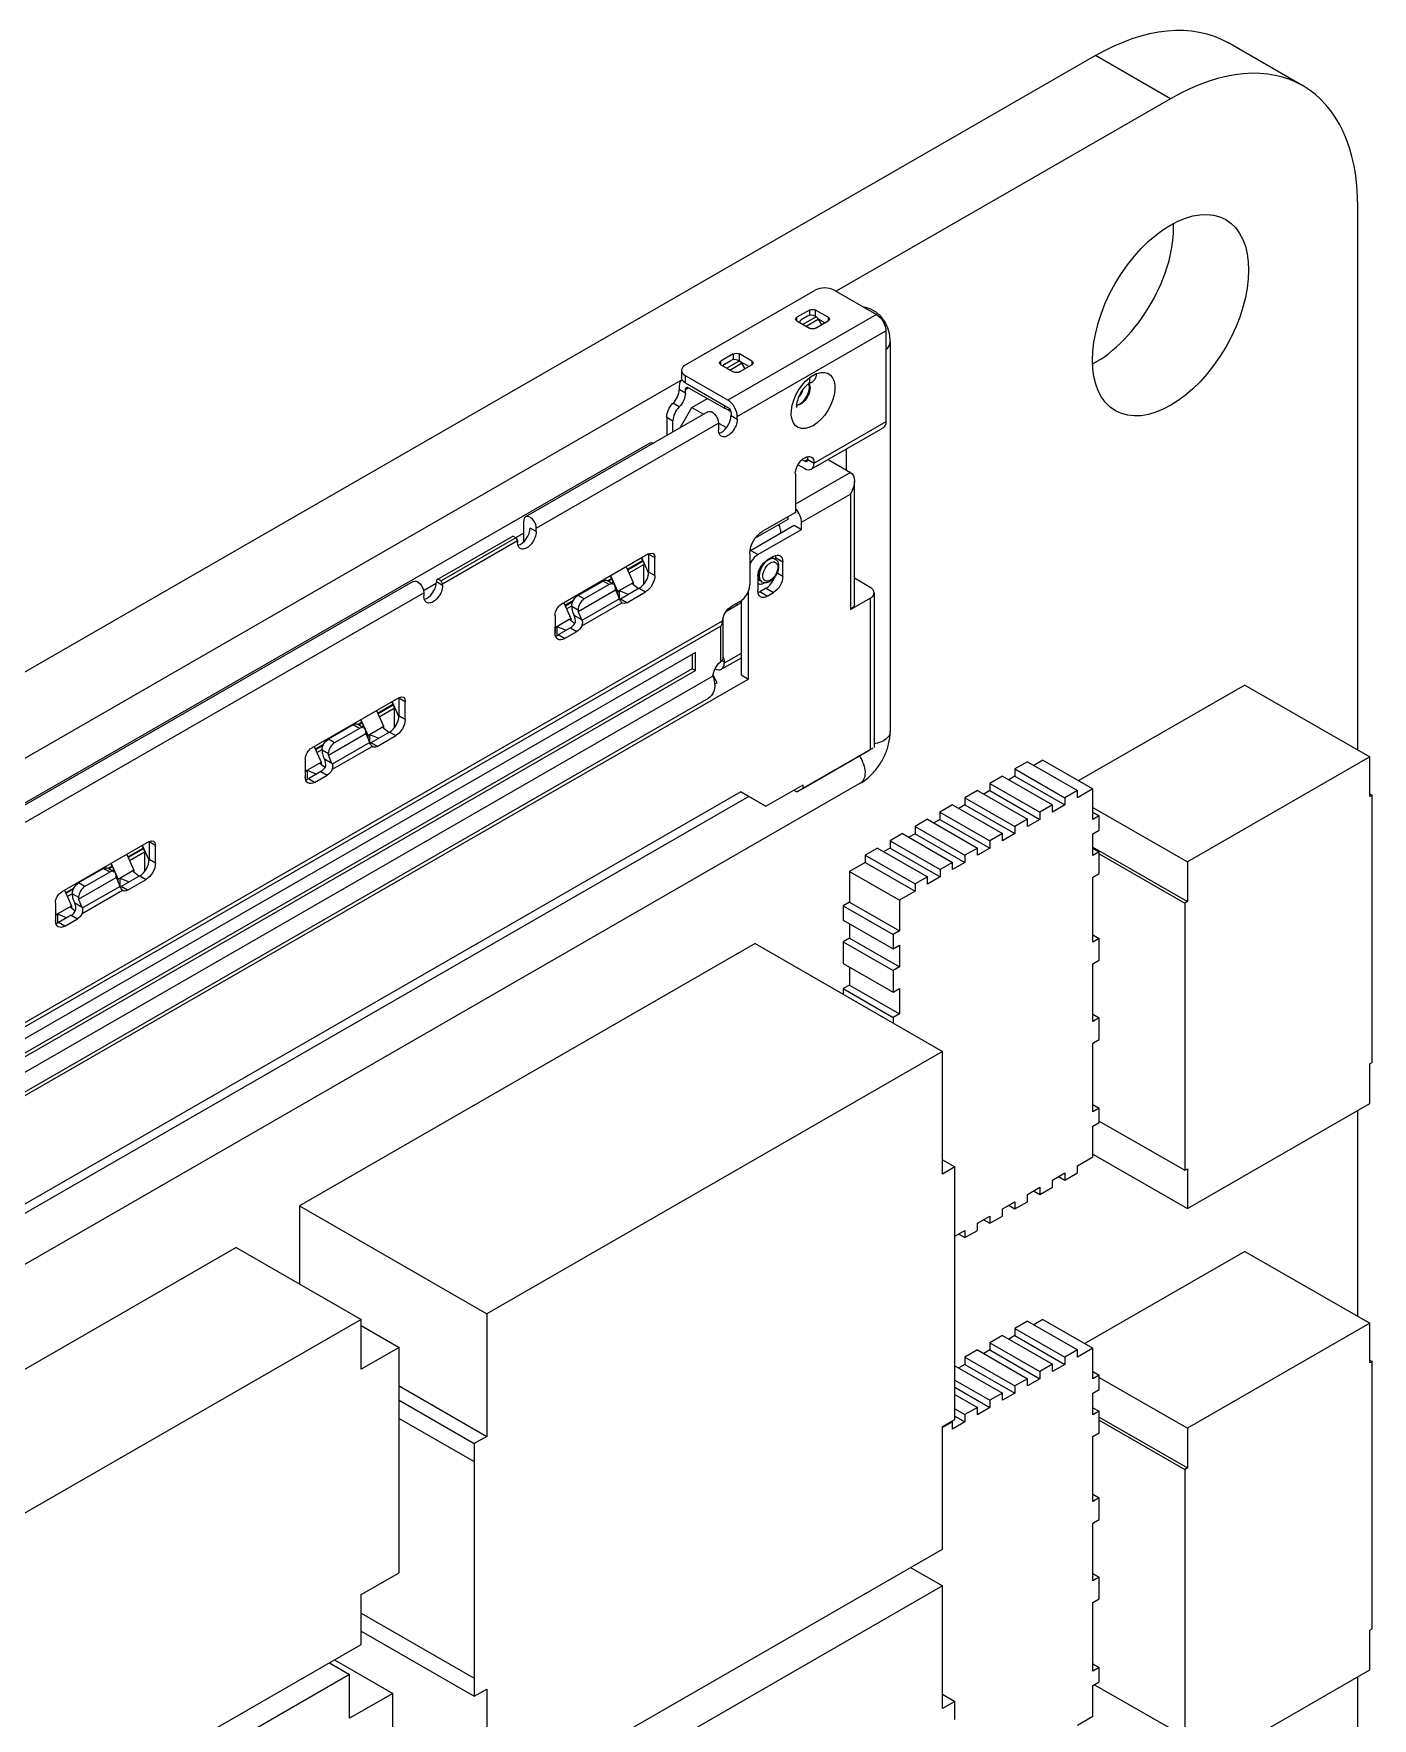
# Model space of a CAD drawing. Header units: millimetres. Extents: x 33 to 453, y 25 to 322.
# Drawn here: x 395.95 to 411.12, y 162.11 to 181.2 of the extents above; entities that cross this region are included whole.
import ezdxf

# ---------------------------------------------------------------- set-up
doc = ezdxf.new("R2010")
doc.units = ezdxf.units.MM
doc.layers.add('可见', color=7, linetype='Continuous')

msp = doc.modelspace()

# ---------------------------------------------------------------- linework, layer by layer
at = {"layer": '可见', "extrusion": (-1e-16, -0.817547, -0.575862)}
for p, q in [((407.982, 180.948), (363.01, 155.051)), ((408.831, 180.46), (407.982, 180.948)), ((410.328, 180.607), (409.479, 181.095)), ((408.831, 180.46), (405.042, 178.278)), ((410.952, 173.08), (410.952, 179.229)), ((403.336, 177.444), (404.807, 178.291)), ((405.019, 178.291), (405.5, 178.014)), ((405.5, 178.014), (403.817, 177.045)), ((404.74, 178.065), (404.599, 177.983)), ((404.599, 177.942), (404.599, 177.983)), ((404.599, 177.942), (404.74, 177.861)), ((404.63, 177.93), (404.63, 177.924)), ((404.719, 177.995), (404.648, 177.954)), ((404.816, 177.988), (404.667, 177.903)), ((404.702, 177.883), (404.84, 177.963)), ((404.74, 178.065), (404.74, 178.003)), ((404.816, 177.988), (404.804, 177.995)), ((404.952, 177.983), (404.811, 178.065)), ((404.811, 177.991), (404.811, 178.065)), ((404.811, 177.861), (404.952, 177.942)), ((404.837, 177.968), (404.916, 177.922)), ((404.84, 177.963), (404.878, 177.899)), ((404.952, 177.983), (404.952, 177.942)), ((403.923, 176.861), (405.606, 177.83)), ((405.606, 177.83), (405.606, 176.8)), ((405.655, 177.704), (405.655, 173.289)), ((403.877, 177.568), (403.736, 177.486)), ((403.877, 177.568), (403.877, 177.503)), ((404.089, 177.486), (403.948, 177.568)), ((403.948, 177.486), (403.948, 177.568)), ((403.292, 177.382), (403.292, 177.301)), ((403.817, 177.045), (403.336, 177.321)), ((403.336, 177.24), (403.336, 177.321)), ((403.736, 177.446), (403.736, 177.486)), ((403.736, 177.446), (403.877, 177.364)), ((403.778, 177.454), (403.849, 177.494)), ((403.946, 177.487), (403.805, 177.406)), ((403.839, 177.386), (403.97, 177.462)), ((403.934, 177.494), (403.946, 177.487)), ((403.948, 177.364), (404.089, 177.446)), ((404.054, 177.425), (403.949, 177.485)), ((403.97, 177.462), (404.008, 177.399)), ((404.089, 177.486), (404.089, 177.446)), ((404.824, 177.347), (404.741, 177.299)), ((403.285, 177.266), (389.047, 169.067)), ((403.266, 177.207), (403.266, 177.166)), ((403.336, 177.125), (403.266, 177.166)), ((403.299, 177.276), (403.297, 177.275)), ((403.336, 177.24), (403.817, 176.963)), ((403.336, 177.166), (403.372, 177.186)), ((403.336, 177.125), (403.336, 177.166)), ((403.372, 177.186), (403.778, 176.952)), ((403.266, 176.969), (403.195, 177.009)), ((403.279, 176.74), (403.407, 176.961)), ((403.407, 176.961), (403.585, 177.064)), ((403.407, 176.961), (403.54, 176.884)), ((403.778, 176.985), (403.778, 176.952)), ((403.815, 176.937), (403.851, 176.915)), ((403.591, 176.913), (401.526, 175.724)), ((401.646, 175.596), (403.711, 176.785)), ((403.124, 176.853), (403.124, 176.644)), ((403.124, 176.853), (403.195, 176.812)), ((403.195, 176.685), (403.195, 176.812)), ((403.711, 176.785), (403.711, 176.703)), ((403.711, 176.785), (403.802, 176.733)), ((403.853, 176.902), (403.853, 176.866)), ((403.923, 176.826), (403.853, 176.866)), ((403.923, 176.826), (403.923, 176.861)), ((405.606, 176.8), (404.793, 176.332)), ((402.933, 176.558), (389.485, 168.814)), ((403.279, 176.733), (403.279, 176.74)), ((403.285, 176.737), (403.279, 176.74)), ((404.762, 176.263), (405.575, 176.731)), ((404.687, 176.352), (404.656, 176.37)), ((404.722, 176.372), (404.687, 176.352)), ((404.722, 176.372), (404.793, 176.332)), ((404.952, 176.372), (405.207, 176.225)), ((405.155, 176.489), (405.155, 176.255)), ((405.207, 176.225), (404.581, 175.865)), ((404.581, 176.209), (404.581, 175.772)), ((404.612, 176.313), (404.687, 176.27)), ((404.652, 175.661), (405.207, 175.981)), ((405.207, 175.981), (405.207, 174.673)), ((405.251, 174.734), (405.251, 176.128)), ((401.505, 175.44), (401.505, 175.678)), ((401.646, 175.555), (401.576, 175.596)), ((401.646, 175.555), (401.646, 175.596)), ((404.072, 175.343), (404.567, 175.628)), ((404.496, 175.693), (404.125, 175.479)), ((404.581, 175.772), (404.206, 175.556)), ((404.496, 175.723), (404.496, 175.693)), ((404.567, 175.628), (404.652, 175.579)), ((404.652, 175.579), (404.652, 175.661)), ((400.533, 175.016), (401.381, 175.505)), ((401.417, 175.484), (400.568, 174.996)), ((400.586, 174.965), (401.434, 175.454)), ((401.417, 175.484), (401.381, 175.505)), ((401.505, 175.539), (401.413, 175.486)), ((401.417, 175.484), (401.434, 175.454)), ((401.434, 175.454), (401.434, 175.433)), ((404.157, 175.294), (404.652, 175.579)), ((404.411, 175.575), (404.411, 175.539)), ((402.919, 175.302), (401.929, 174.731)), ((402.679, 175.129), (402.851, 175.227)), ((402.856, 175.219), (402.683, 175.119)), ((402.919, 175.089), (402.843, 175.258)), ((402.851, 175.227), (402.856, 175.219)), ((402.919, 175.301), (402.919, 175.097)), ((402.919, 175.301), (402.99, 175.26)), ((402.99, 175.056), (402.99, 175.26)), ((404.065, 175.311), (404.065, 174.952)), ((404.157, 175.294), (404.072, 175.343)), ((404.333, 175.273), (404.263, 175.233)), ((404.345, 175.248), (404.352, 175.244)), ((404.356, 175.26), (404.439, 175.212)), ((402.454, 174.999), (402.497, 175.024)), ((402.569, 174.877), (402.49, 175.054)), ((402.497, 175.024), (402.502, 175.015)), ((402.666, 175.156), (402.746, 174.979)), ((402.698, 175.087), (402.866, 175.184)), ((402.866, 174.96), (402.866, 175.184)), ((402.99, 175.056), (402.919, 175.097)), ((404.157, 175.049), (404.157, 174.885)), ((404.439, 175.048), (404.374, 175.086)), ((404.439, 175.048), (404.439, 175.212)), ((405.429, 174.923), (405.251, 175.026)), ((400.253, 174.991), (393.04, 170.837)), ((393.161, 170.71), (400.374, 174.863)), ((400.514, 174.969), (400.371, 174.886)), ((400.374, 174.863), (400.374, 174.822)), ((400.533, 175.016), (400.515, 175.006)), ((400.515, 175.006), (400.515, 174.985)), ((400.586, 174.945), (400.515, 174.985)), ((400.568, 174.996), (400.533, 175.016)), ((400.586, 174.965), (400.568, 174.996)), ((400.586, 174.945), (400.586, 174.965)), ((402.403, 174.995), (402.12, 174.833)), ((402.12, 174.65), (402.544, 174.894)), ((402.191, 174.792), (402.12, 174.833)), ((402.139, 174.844), (402.136, 174.851)), ((402.473, 174.955), (402.191, 174.792)), ((402.313, 174.952), (402.316, 174.945)), ((402.473, 174.955), (402.403, 174.995)), ((402.453, 175), (402.523, 174.96)), ((402.502, 175.015), (402.465, 174.993)), ((402.5, 174.973), (402.513, 174.98)), ((402.513, 174.98), (402.513, 174.966)), ((402.544, 174.894), (402.544, 174.914)), ((402.544, 174.894), (402.586, 174.8)), ((402.569, 174.877), (402.587, 174.887)), ((402.569, 174.838), (402.569, 174.877)), ((402.587, 174.887), (402.728, 174.969)), ((402.587, 174.887), (402.587, 174.797)), ((402.587, 174.887), (402.694, 174.844)), ((402.813, 174.913), (402.601, 174.791)), ((402.672, 174.75), (402.884, 174.872)), ((402.728, 174.969), (402.746, 174.979)), ((402.803, 174.907), (402.728, 174.969)), ((402.746, 174.979), (402.746, 174.954)), ((402.813, 174.913), (402.884, 174.872)), ((404.051, 173.884), (404.051, 174.882)), ((404.249, 174.913), (404.178, 174.873)), ((404.263, 174.824), (404.178, 174.873)), ((404.195, 174.988), (404.202, 174.984)), ((404.249, 174.913), (404.333, 174.865)), ((404.263, 174.824), (404.333, 174.865)), ((405.473, 174.862), (405.473, 173.109)), ((401.959, 174.749), (402.039, 174.572)), ((401.972, 174.721), (402.068, 174.777)), ((402.06, 174.761), (401.976, 174.712)), ((401.99, 174.679), (402.049, 174.713)), ((402.049, 174.71), (402.12, 174.669)), ((402.049, 174.71), (402.049, 174.691)), ((402.12, 174.669), (402.12, 174.65)), ((402.161, 174.556), (402.12, 174.65)), ((402.161, 174.486), (402.617, 174.749)), ((402.589, 174.793), (402.164, 174.548)), ((402.672, 174.75), (402.601, 174.791)), ((403.93, 174.726), (403.795, 174.648)), ((403.959, 174.768), (403.86, 174.711)), ((403.908, 174.739), (403.93, 174.726)), ((403.966, 174.772), (403.966, 173.933)), ((405.207, 174.673), (405.429, 174.801)), ((405.429, 174.801), (405.429, 173.084)), ((389.739, 166.424), (403.742, 174.488)), ((403.754, 174.539), (389.781, 166.493)), ((401.859, 174.609), (401.859, 174.405)), ((401.862, 174.47), (401.859, 174.478)), ((401.862, 174.47), (401.88, 174.48)), ((401.862, 174.375), (401.862, 174.47)), ((401.88, 174.48), (402.021, 174.562)), ((401.88, 174.48), (401.88, 174.377)), ((401.88, 174.48), (401.986, 174.437)), ((402.035, 174.465), (401.894, 174.384)), ((402.021, 174.562), (402.039, 174.572)), ((402.082, 174.512), (402.021, 174.562)), ((402.035, 174.465), (402.106, 174.424)), ((402.039, 174.572), (402.039, 174.547)), ((402.061, 174.638), (402.076, 174.605)), ((402.161, 174.556), (402.076, 174.605)), ((403.732, 174.483), (403.732, 174.078)), ((403.762, 174.117), (403.762, 174.555)), ((401.965, 174.343), (401.894, 174.384)), ((401.965, 174.343), (402.106, 174.424)), ((403.45, 174.184), (389.873, 166.366)), ((403.414, 174.164), (403.414, 174)), ((403.45, 173.98), (403.45, 174.184)), ((403.966, 174.123), (403.744, 173.995)), ((403.75, 174.095), (403.775, 174.08)), ((403.966, 174.174), (403.775, 174.064)), ((403.775, 174.08), (403.775, 174.064)), ((404.051, 173.884), (389.272, 165.374)), ((403.648, 173.918), (389.675, 165.871)), ((403.414, 174), (389.873, 166.202)), ((389.873, 166.161), (403.45, 173.98)), ((403.45, 173.98), (403.414, 174)), ((403.697, 173.843), (403.649, 173.927)), ((403.65, 173.908), (403.662, 173.863)), ((403.966, 173.933), (404.051, 173.884)), ((403.697, 173.843), (403.668, 173.827)), ((409.672, 173.817), (407.792, 172.734)), ((409.672, 173.817), (411.087, 173.002)), ((403.593, 173.663), (389.832, 165.739)), ((400.091, 173.673), (399.101, 173.103)), ((399.838, 173.527), (399.918, 173.35)), ((399.85, 173.5), (400.022, 173.599)), ((400.027, 173.59), (399.855, 173.49)), ((399.869, 173.458), (400.038, 173.555)), ((400.091, 173.46), (400.015, 173.629)), ((400.022, 173.599), (400.027, 173.59)), ((400.038, 173.555), (400.038, 173.331)), ((400.091, 173.672), (400.091, 173.468)), ((400.091, 173.672), (400.161, 173.632)), ((400.161, 173.427), (400.161, 173.632)), ((399.574, 173.367), (399.292, 173.204)), ((399.645, 173.326), (399.362, 173.163)), ((399.484, 173.324), (399.488, 173.317)), ((399.645, 173.326), (399.574, 173.367)), ((399.624, 173.372), (399.695, 173.331)), ((399.626, 173.371), (399.669, 173.395)), ((399.674, 173.386), (399.636, 173.365)), ((399.741, 173.248), (399.661, 173.425)), ((399.669, 173.395), (399.674, 173.386)), ((399.672, 173.344), (399.684, 173.351)), ((399.684, 173.351), (399.684, 173.337)), ((399.758, 173.258), (399.9, 173.34)), ((399.9, 173.34), (399.918, 173.35)), ((399.975, 173.278), (399.9, 173.34)), ((399.918, 173.35), (399.918, 173.325)), ((400.161, 173.427), (400.091, 173.468)), ((399.131, 173.12), (399.21, 172.943)), ((399.143, 173.093), (399.24, 173.148)), ((399.232, 173.132), (399.147, 173.083)), ((399.292, 173.021), (399.716, 173.266)), ((399.362, 173.163), (399.292, 173.204)), ((399.311, 173.215), (399.308, 173.222)), ((399.333, 172.858), (399.788, 173.12)), ((399.761, 173.164), (399.336, 172.92)), ((399.716, 173.266), (399.716, 173.285)), ((399.716, 173.266), (399.757, 173.171)), ((399.741, 173.248), (399.758, 173.258)), ((399.741, 173.209), (399.741, 173.248)), ((399.758, 173.258), (399.758, 173.169)), ((399.758, 173.258), (399.865, 173.215)), ((399.985, 173.284), (399.773, 173.162)), ((399.843, 173.121), (399.773, 173.162)), ((399.843, 173.121), (400.055, 173.244)), ((399.985, 173.284), (400.055, 173.244)), ((399.03, 172.98), (399.03, 172.776)), ((399.051, 172.851), (399.193, 172.933)), ((399.162, 173.051), (399.221, 173.085)), ((399.193, 172.933), (399.21, 172.943)), ((399.253, 172.883), (399.193, 172.933)), ((399.21, 172.943), (399.21, 172.918)), ((399.221, 173.081), (399.292, 173.041)), ((399.221, 173.081), (399.221, 173.062)), ((399.233, 173.009), (399.247, 172.976)), ((399.333, 172.927), (399.247, 172.976)), ((399.292, 173.021), (399.292, 173.041)), ((399.333, 172.927), (399.292, 173.021)), ((405.459, 173.101), (404.599, 172.605)), ((404.669, 172.646), (405.429, 173.084)), ((407.209, 172.947), (407.068, 172.866)), ((407.209, 172.947), (407.775, 172.622)), ((407.386, 172.967), (407.281, 172.906)), ((407.386, 172.967), (407.952, 172.641)), ((411.087, 173.002), (409.021, 171.813)), ((411.087, 172.553), (411.087, 173.002)), ((399.034, 172.841), (399.03, 172.849)), ((399.034, 172.841), (399.051, 172.851)), ((399.034, 172.746), (399.034, 172.841)), ((399.051, 172.851), (399.051, 172.748)), ((399.051, 172.851), (399.158, 172.808)), ((399.207, 172.836), (399.065, 172.755)), ((399.136, 172.714), (399.065, 172.755)), ((399.136, 172.714), (399.278, 172.796)), ((399.207, 172.836), (399.278, 172.796)), ((406.927, 172.784), (406.785, 172.703)), ((406.927, 172.784), (407.492, 172.459)), ((407.068, 172.784), (406.998, 172.743)), ((407.068, 172.866), (407.068, 172.784)), ((407.068, 172.866), (407.634, 172.54)), ((407.068, 172.784), (407.634, 172.458)), ((405.317, 172.705), (387.569, 162.484)), ((404.053, 172.554), (389.269, 164.04)), ((403.962, 172.607), (389.36, 164.198)), ((403.962, 172.607), (404.245, 172.443)), ((404.16, 172.492), (403.962, 172.607)), ((404.245, 172.443), (404.669, 172.687)), ((404.563, 172.626), (404.599, 172.605)), ((404.599, 172.605), (404.669, 172.646)), ((404.669, 172.646), (404.669, 172.687)), ((406.644, 172.622), (406.502, 172.54)), ((406.644, 172.622), (407.21, 172.296)), ((406.785, 172.621), (406.715, 172.581)), ((406.785, 172.703), (406.785, 172.621)), ((406.785, 172.703), (407.351, 172.377)), ((406.785, 172.621), (407.351, 172.295)), ((407.775, 172.622), (407.634, 172.54)), ((407.952, 172.641), (407.775, 172.54)), ((407.775, 172.54), (407.775, 172.622)), ((407.952, 172.294), (407.952, 172.641)), ((411.087, 172.586), (411.116, 172.569)), ((411.116, 172.569), (411.087, 172.553)), ((411.116, 169.542), (411.116, 172.569)), ((404.16, 172.492), (404.245, 172.443)), ((406.361, 172.459), (406.219, 172.377)), ((406.219, 172.377), (406.219, 172.295)), ((406.219, 172.377), (406.785, 172.051)), ((406.361, 172.459), (406.927, 172.133)), ((406.502, 172.458), (406.432, 172.418)), ((406.502, 172.54), (406.502, 172.458)), ((406.502, 172.54), (407.068, 172.214)), ((406.502, 172.458), (407.068, 172.133)), ((407.492, 172.459), (407.351, 172.377)), ((407.351, 172.377), (407.351, 172.295)), ((407.492, 172.377), (407.492, 172.459)), ((407.634, 172.458), (407.492, 172.377)), ((407.634, 172.54), (407.634, 172.458)), ((407.952, 172.429), (409.021, 171.813)), ((407.952, 172.376), (408.023, 172.335)), ((406.078, 172.296), (405.937, 172.214)), ((405.937, 172.214), (405.937, 172.132)), ((405.937, 172.214), (406.502, 171.889)), ((406.078, 172.296), (406.644, 171.97)), ((406.219, 172.295), (406.149, 172.255)), ((406.219, 172.295), (406.785, 171.97)), ((407.21, 172.296), (407.068, 172.214)), ((407.068, 172.214), (407.068, 172.133)), ((407.21, 172.214), (407.21, 172.296)), ((407.351, 172.295), (407.21, 172.214)), ((408.023, 172.335), (407.952, 172.294)), ((407.952, 172.131), (408.023, 172.171)), ((408.023, 172.171), (408.023, 172.335)), ((397.262, 172.044), (396.272, 171.474)), ((397.022, 171.871), (397.194, 171.97)), ((397.262, 171.831), (397.186, 172)), ((397.194, 171.97), (397.199, 171.961)), ((397.262, 172.044), (397.262, 171.839)), ((397.262, 172.044), (397.333, 172.003)), ((397.333, 171.799), (397.333, 172.003)), ((405.512, 171.97), (405.371, 171.889)), ((405.512, 171.97), (406.078, 171.644)), ((405.654, 171.97), (405.583, 171.929)), ((405.795, 172.133), (405.654, 172.051)), ((405.654, 172.051), (405.654, 171.97)), ((405.654, 172.051), (406.22, 171.726)), ((405.654, 171.97), (406.22, 171.644)), ((405.795, 172.133), (406.361, 171.807)), ((405.937, 172.132), (405.866, 172.092)), ((405.937, 172.132), (406.502, 171.807)), ((406.644, 171.97), (406.502, 171.889)), ((406.644, 171.888), (406.644, 171.97)), ((406.785, 171.97), (406.644, 171.888)), ((406.927, 172.133), (406.785, 172.051)), ((406.785, 172.051), (406.785, 171.97)), ((406.927, 172.051), (406.927, 172.133)), ((407.068, 172.133), (406.927, 172.051)), ((407.952, 171.885), (407.952, 172.131)), ((407.952, 171.979), (409.021, 171.363)), ((396.912, 171.62), (396.833, 171.797)), ((397.01, 171.898), (397.089, 171.721)), ((397.199, 171.961), (397.026, 171.862)), ((397.041, 171.829), (397.209, 171.926)), ((397.209, 171.926), (397.209, 171.703)), ((397.333, 171.799), (397.262, 171.839)), ((405.371, 171.807), (405.194, 171.705)), ((405.371, 171.889), (405.371, 171.807)), ((405.371, 171.889), (405.937, 171.563)), ((405.371, 171.807), (405.937, 171.481)), ((406.361, 171.807), (406.22, 171.726)), ((406.361, 171.725), (406.361, 171.807)), ((406.502, 171.807), (406.361, 171.725)), ((406.502, 171.889), (406.502, 171.807)), ((407.952, 171.967), (408.023, 171.926)), ((408.023, 171.926), (407.952, 171.885)), ((408.023, 171.681), (408.023, 171.926)), ((408.023, 171.905), (408.992, 171.346)), ((409.021, 171.813), (409.021, 171.363)), ((396.746, 171.738), (396.463, 171.575)), ((396.463, 171.392), (396.887, 171.637)), ((396.482, 171.586), (396.479, 171.593)), ((396.817, 171.697), (396.534, 171.534)), ((396.656, 171.695), (396.659, 171.688)), ((396.817, 171.697), (396.746, 171.738)), ((396.796, 171.743), (396.867, 171.702)), ((396.798, 171.742), (396.84, 171.766)), ((396.845, 171.757), (396.808, 171.736)), ((396.84, 171.766), (396.845, 171.757)), ((396.843, 171.715), (396.856, 171.723)), ((396.856, 171.708), (396.856, 171.723)), ((396.887, 171.637), (396.887, 171.656)), ((396.887, 171.637), (396.929, 171.543)), ((396.912, 171.62), (396.93, 171.63)), ((396.912, 171.58), (396.912, 171.62)), ((396.93, 171.63), (397.071, 171.711)), ((396.93, 171.63), (396.93, 171.54)), ((396.93, 171.63), (397.037, 171.587)), ((397.156, 171.656), (396.944, 171.533)), ((397.015, 171.493), (397.227, 171.615)), ((397.071, 171.711), (397.089, 171.721)), ((397.146, 171.65), (397.071, 171.711)), ((397.089, 171.721), (397.089, 171.697)), ((397.156, 171.656), (397.227, 171.615)), ((405.194, 171.705), (405.194, 171.358)), ((405.194, 171.705), (405.76, 171.379)), ((406.078, 171.644), (405.937, 171.563)), ((406.078, 171.562), (406.078, 171.644)), ((406.22, 171.644), (406.078, 171.562)), ((406.22, 171.726), (406.22, 171.644)), ((407.952, 171.64), (408.023, 171.681)), ((407.952, 170.904), (407.952, 171.64)), ((396.302, 171.491), (396.382, 171.314)), ((396.315, 171.464), (396.411, 171.519)), ((396.403, 171.503), (396.319, 171.454)), ((396.334, 171.422), (396.392, 171.456)), ((396.392, 171.453), (396.463, 171.412)), ((396.392, 171.433), (396.392, 171.453)), ((396.534, 171.534), (396.463, 171.575)), ((396.463, 171.412), (396.463, 171.392)), ((396.504, 171.229), (396.96, 171.491)), ((396.932, 171.535), (396.507, 171.291)), ((397.015, 171.493), (396.944, 171.533)), ((405.937, 171.481), (405.76, 171.379)), ((405.937, 171.563), (405.937, 171.481)), ((396.202, 171.351), (396.202, 171.147)), ((396.205, 171.212), (396.202, 171.22)), ((396.205, 171.212), (396.223, 171.223)), ((396.205, 171.118), (396.205, 171.212)), ((396.223, 171.223), (396.364, 171.304)), ((396.223, 171.223), (396.223, 171.119)), ((396.223, 171.223), (396.33, 171.179)), ((396.378, 171.208), (396.237, 171.126)), ((396.364, 171.304), (396.382, 171.314)), ((396.425, 171.254), (396.364, 171.304)), ((396.378, 171.208), (396.449, 171.167)), ((396.382, 171.314), (396.382, 171.289)), ((396.405, 171.38), (396.419, 171.347)), ((396.504, 171.298), (396.419, 171.347)), ((396.504, 171.298), (396.463, 171.392)), ((405.194, 171.358), (405.124, 171.317)), ((405.124, 171.317), (405.124, 171.153)), ((405.124, 171.317), (405.689, 170.991)), ((405.194, 171.358), (405.76, 171.032)), ((405.76, 171.379), (405.76, 171.032)), ((409.021, 171.363), (408.992, 171.346)), ((408.992, 171.346), (408.992, 168.319)), ((396.308, 171.085), (396.237, 171.126)), ((396.308, 171.085), (396.449, 171.167)), ((405.124, 171.153), (405.689, 170.828)), ((405.194, 171.113), (405.194, 170.949)), ((405.76, 171.032), (405.689, 170.991)), ((404.125, 170.888), (398.964, 167.915)), ((404.125, 170.888), (406.247, 169.666)), ((405.194, 170.949), (405.124, 170.908)), ((405.124, 170.908), (405.124, 170.663)), ((405.124, 170.908), (405.689, 170.582)), ((405.194, 170.949), (405.76, 170.623)), ((405.689, 170.991), (405.689, 170.828)), ((405.689, 170.828), (405.76, 170.868)), ((405.76, 170.868), (405.76, 170.623)), ((407.952, 170.986), (408.023, 170.945)), ((408.023, 170.945), (407.952, 170.904)), ((408.023, 170.7), (408.023, 170.945)), ((405.124, 170.663), (405.689, 170.337)), ((407.952, 170.659), (408.023, 170.7)), ((407.952, 170.005), (407.952, 170.659)), ((405.194, 170.622), (405.194, 170.418)), ((405.76, 170.623), (405.689, 170.582)), ((405.689, 170.582), (405.689, 170.337)), ((405.194, 170.418), (405.124, 170.377)), ((405.124, 170.377), (405.124, 170.313)), ((405.124, 170.377), (405.689, 170.051)), ((405.194, 170.418), (405.76, 170.092)), ((405.689, 170.337), (405.76, 170.378)), ((405.76, 170.378), (405.76, 170.092)), ((405.76, 170.092), (405.689, 170.051)), ((407.952, 170.087), (408.023, 170.046)), ((405.689, 170.051), (405.689, 169.987)), ((408.023, 170.046), (407.952, 170.005)), ((408.023, 169.8), (408.023, 170.046)), ((407.952, 169.76), (408.023, 169.8)), ((407.952, 168.983), (407.952, 169.76)), ((406.247, 169.666), (401.085, 166.694)), ((406.247, 168.276), (406.247, 169.666)), ((411.087, 169.525), (411.116, 169.542)), ((411.087, 169.075), (411.087, 169.525)), ((407.952, 169.064), (408.023, 169.024)), ((408.023, 169.024), (407.952, 168.983)), ((408.023, 168.86), (408.023, 169.024)), ((409.021, 167.886), (411.087, 169.075)), ((410.952, 166.663), (410.952, 168.998)), ((407.952, 168.82), (408.023, 168.86)), ((407.952, 168.472), (407.952, 168.82)), ((408.023, 168.877), (408.992, 168.319)), ((406.247, 168.439), (406.388, 168.358)), ((406.388, 168.358), (406.247, 168.276)), ((406.388, 168.154), (406.388, 168.358)), ((407.775, 168.37), (407.952, 168.472)), ((407.775, 168.289), (407.775, 168.37)), ((407.952, 168.501), (409.021, 167.886)), ((406.388, 165.701), (406.388, 168.154)), ((407.492, 168.207), (407.634, 168.289)), ((407.492, 168.126), (407.492, 168.207)), ((407.563, 168.248), (407.634, 168.207)), ((407.634, 168.207), (407.775, 168.289)), ((407.634, 168.289), (407.634, 168.207)), ((408.992, 168.319), (409.021, 168.336)), ((409.021, 168.336), (409.021, 167.886)), ((406.927, 167.882), (407.068, 167.963)), ((407.068, 167.881), (407.21, 167.963)), ((407.068, 167.963), (407.068, 167.881)), ((407.21, 168.045), (407.351, 168.126)), ((407.21, 167.963), (407.21, 168.045)), ((407.28, 168.085), (407.351, 168.044)), ((407.351, 168.044), (407.492, 168.126)), ((407.351, 168.126), (407.351, 168.044)), ((398.964, 167.915), (398.964, 167.032)), ((398.964, 167.915), (401.085, 166.694)), ((406.644, 167.719), (406.785, 167.8)), ((406.785, 167.718), (406.927, 167.8)), ((406.785, 167.8), (406.785, 167.718)), ((406.927, 167.8), (406.927, 167.882)), ((406.997, 167.922), (407.068, 167.881)), ((406.388, 167.572), (406.502, 167.637)), ((406.431, 167.596), (406.502, 167.556)), ((406.502, 167.556), (406.644, 167.637)), ((406.502, 167.637), (406.502, 167.556)), ((406.644, 167.637), (406.644, 167.719)), ((406.714, 167.759), (406.785, 167.718)), ((398.249, 167.443), (392.944, 164.388)), ((398.249, 167.443), (399.664, 166.629)), ((409.672, 167.4), (407.86, 166.356)), ((409.672, 167.4), (411.087, 166.586)), ((399.664, 166.629), (394.358, 163.573)), ((399.664, 166.065), (399.664, 166.629)), ((401.085, 166.694), (401.085, 165.304)), ((407.386, 166.629), (407.281, 166.568)), ((407.386, 166.629), (407.952, 166.304)), ((399.664, 166.559), (400.092, 166.312)), ((406.927, 166.446), (406.785, 166.365)), ((406.927, 166.446), (407.492, 166.121)), ((407.068, 166.446), (406.998, 166.406)), ((407.209, 166.609), (407.068, 166.528)), ((407.068, 166.528), (407.068, 166.446)), ((407.068, 166.528), (407.634, 166.202)), ((407.068, 166.446), (407.634, 166.12)), ((407.209, 166.609), (407.775, 166.284)), ((411.087, 166.586), (409.021, 165.396)), ((411.087, 166.136), (411.087, 166.586)), ((400.092, 166.312), (399.664, 166.065)), ((400.092, 163.758), (400.092, 166.312)), ((406.644, 166.284), (406.502, 166.202)), ((406.644, 166.284), (407.21, 165.958)), ((406.785, 166.283), (406.715, 166.243)), ((406.785, 166.365), (406.785, 166.283)), ((406.785, 166.365), (407.351, 166.039)), ((406.785, 166.283), (407.351, 165.958)), ((407.775, 166.284), (407.634, 166.202)), ((407.952, 166.304), (407.775, 166.202)), ((407.775, 166.202), (407.775, 166.284)), ((407.952, 165.956), (407.952, 166.304)), ((406.388, 166.105), (406.927, 165.795)), ((406.502, 166.12), (406.432, 166.08)), ((406.502, 166.202), (406.502, 166.12)), ((406.502, 166.202), (407.068, 165.876)), ((406.502, 166.12), (407.068, 165.795)), ((407.492, 166.121), (407.351, 166.039)), ((407.492, 166.039), (407.492, 166.121)), ((407.634, 166.12), (407.492, 166.039)), ((407.634, 166.202), (407.634, 166.12)), ((411.087, 166.169), (411.116, 166.153)), ((411.116, 166.153), (411.087, 166.136)), ((411.116, 163.125), (411.116, 166.153)), ((400.092, 165.875), (401.085, 165.304)), ((406.388, 165.942), (406.785, 165.714)), ((407.21, 165.958), (407.068, 165.876)), ((407.068, 165.876), (407.068, 165.795)), ((407.21, 165.876), (407.21, 165.958)), ((407.351, 165.958), (407.21, 165.876)), ((407.351, 166.039), (407.351, 165.958)), ((407.952, 166.038), (408.023, 165.997)), ((408.023, 165.997), (407.952, 165.956)), ((408.023, 165.834), (408.023, 165.997)), ((408.023, 165.971), (409.021, 165.396)), ((400.092, 165.713), (400.944, 165.223)), ((406.388, 165.86), (406.785, 165.632)), ((406.388, 165.779), (406.644, 165.632)), ((406.388, 165.496), (406.388, 165.701)), ((406.927, 165.795), (406.785, 165.714)), ((406.785, 165.714), (406.785, 165.632)), ((406.927, 165.713), (406.927, 165.795)), ((407.068, 165.795), (406.927, 165.713)), ((407.952, 165.793), (408.023, 165.834)), ((407.952, 165.548), (407.952, 165.793)), ((400.092, 165.508), (400.944, 165.018)), ((406.247, 165.415), (406.388, 165.496)), ((406.388, 165.616), (406.502, 165.551)), ((406.388, 165.535), (406.502, 165.469)), ((406.644, 165.632), (406.502, 165.551)), ((406.502, 165.551), (406.502, 165.469)), ((406.644, 165.55), (406.644, 165.632)), ((406.785, 165.632), (406.644, 165.55)), ((407.952, 165.629), (408.023, 165.588)), ((408.023, 165.588), (407.952, 165.548)), ((408.023, 165.343), (408.023, 165.588)), ((408.023, 165.522), (409.021, 164.947)), ((408.023, 165.488), (408.992, 164.93)), ((401.085, 165.304), (400.944, 165.223)), ((406.361, 165.469), (406.247, 165.404)), ((406.247, 164.025), (406.247, 165.415)), ((406.351, 165.475), (406.361, 165.469)), ((406.361, 165.387), (406.361, 165.469)), ((406.502, 165.469), (406.361, 165.387)), ((407.952, 165.302), (408.023, 165.343)), ((407.952, 164.566), (407.952, 165.302)), ((409.021, 165.396), (409.021, 164.947)), ((400.944, 165.223), (400.944, 165.018)), ((400.944, 165.018), (400.944, 162.565)), ((409.021, 164.947), (408.992, 164.93)), ((408.992, 164.93), (408.992, 161.902)), ((407.952, 164.648), (408.023, 164.607)), ((408.023, 164.607), (407.952, 164.566)), ((408.023, 164.362), (408.023, 164.607)), ((407.952, 164.321), (408.023, 164.362)), ((407.952, 163.667), (407.952, 164.321)), ((401.085, 161.053), (406.247, 164.025)), ((405.886, 163.817), (406.247, 163.61)), ((399.664, 163.511), (400.092, 163.758)), ((406.247, 163.61), (401.085, 160.637)), ((406.247, 162.22), (406.247, 163.61)), ((407.952, 163.749), (408.023, 163.708)), ((408.023, 163.708), (407.952, 163.667)), ((408.023, 163.462), (408.023, 163.708)), ((399.664, 162.947), (399.664, 163.511)), ((407.952, 163.422), (408.023, 163.462)), ((407.952, 162.645), (407.952, 163.422)), ((399.664, 163.302), (400.944, 162.565)), ((399.664, 163.098), (400.944, 162.361)), ((411.087, 163.108), (411.116, 163.125)), ((411.087, 162.659), (411.087, 163.108)), ((394.358, 159.892), (399.664, 162.947)), ((399.303, 162.739), (399.533, 162.606)), ((399.36, 162.772), (400.021, 162.391)), ((407.952, 162.727), (408.023, 162.686)), ((408.023, 162.686), (407.952, 162.645)), ((408.023, 162.522), (408.023, 162.686)), ((409.021, 161.469), (411.087, 162.659)), ((399.533, 162.606), (397.324, 161.334)), ((399.533, 162.11), (399.533, 162.606)), ((400.944, 162.565), (400.944, 162.361)), ((400.944, 162.361), (401.085, 162.442)), ((401.085, 162.442), (401.085, 161.053)), ((407.952, 162.482), (408.023, 162.522)), ((407.952, 162.134), (407.952, 162.482)), ((407.969, 162.491), (408.992, 161.902)), ((410.952, 160.537), (410.952, 162.581)), ((400.021, 162.391), (399.533, 162.11)), ((400.021, 156.257), (400.021, 162.391)), ((406.247, 162.383), (406.388, 162.301)), ((406.388, 162.301), (406.247, 162.22)), ((406.388, 162.097), (406.388, 162.301)), ((407.775, 162.032), (407.952, 162.134))]:
    msp.add_line(p, q, dxfattribs=at)
at = {"layer": '可见'}
msp.add_arc((404.808, 177.115), 0.137, 113.3479, 128.9145, dxfattribs=at)
at = {"layer": '可见', "extrusion": (-5e-16, -1e-16, -1)}
msp.add_arc((-404.898, 175.327), 0.546, 350.7217, 352.9423, dxfattribs=at)
at = {"layer": '可见', "extrusion": (-2e-16, -3e-16, -1)}
msp.add_ellipse((407.982, 178.496), major_axis=(1.497, 2.6), ratio=0.578093, start_param=-0.783464, end_param=0, dxfattribs=at)
at = {"layer": '可见'}
for centre, major_axis, ratio, start_param, end_param in [((408.831, 178.007), (1.497, 2.6), 0.578093, -0.787332, 0.783464), ((408.831, 178.007), (0.624, 1.083), 0.578093, 3.141593, 9.424778), ((407.982, 178.496), (0.624, 1.083), 0.578093, 3.88597, 5.538808), ((404.913, 178.229), (0.15, 0), 0.575862, 0.785398, 2.356194), ((404.69, 177.93), (-0.06, 0), 0.575862, -0.785398, 0.193897), ((404.761, 177.971), (-0.06, 0), 0.575862, 3.926991, 5.497787), ((405.405, 177.704), (-0.25, 0), 0.575862, 2.508331, 3.141593), ((403.442, 177.382), (-0.15, 0), 0.575862, -0.785414, 0.785398), ((403.821, 177.429), (0.06, 0), 0.575862, 2.356194, 3.081599), ((403.891, 177.47), (0.06, 0), 0.575862, 0.785398, 2.356194), ((404.683, 177.428), (-0.071, 0.187), 0.666825, 3.141775, 4.02948), ((403.16, 177.105), (0.075, 0.13), 0.578093, 4.264894, 5.495853), ((403.372, 177.145), (-0.075, 0.13), 0.578093, -0.021837, 0.787339), ((404.634, 177.126), (0.075, 0.13), 0.578093, 3.537647, 5.886856), ((404.599, 177.147), (0.0499, 0.0867), 0.578093, 4.181142, 5.243636), ((403.301, 176.873), (0.075, 0.13), 0.578093, 1.123301, 2.354261), ((403.817, 176.922), (-0.075, 0.13), 0.578093, 3.928925, 5.499721), ((403.746, 176.805), (0.075, 0.13), 0.578093, 3.631445, 5.495853), ((404.616, 176.311), (0.075, 0.13), 0.578093, -0.787332, -0.489852), ((404.687, 176.393), (-0.075, 0.13), 0.578093, 2.358128, 3.928925), ((404.546, 175.722), (-0.075, 0.13), 0.578093, 3.928925, 5.159884), ((401.47, 175.535), (0.075, 0.13), 0.578093, 3.631445, 5.495853), ((401.576, 175.637), (-0.0499, 0.0867), 0.578093, 3.928925, 7.070517), ((404.305, 175.514), (0.075, 0.13), 0.578093, -0.787332, -0.188407), ((402.916, 175.265), (-0.065, 0.113), 0.578093, 1.340339, 1.57273), ((404.157, 175.172), (0.075, 0.13), 0.578093, 0.783464, 1.831946), ((404.277, 175.114), (0.075, 0.13), 0.578093, 0, 3.141593), ((404.298, 175.102), (0.06, 0.104), 0.578093, 3.141593, 9.424778), ((402.562, 175.062), (-0.065, 0.113), 0.578093, 1.340339, 1.57273), ((402.813, 175.036), (0.075, 0.13), 0.578093, 3.925057, 5.495853), ((404.249, 175.036), (0.075, 0.13), 0.578093, 3.925057, 5.027245), ((400.409, 174.924), (0.075, 0.13), 0.578093, 3.631445, 5.495853), ((402.209, 174.858), (-0.065, 0.113), 0.578093, 1.340339, 1.399364), ((402.473, 174.873), (0.0499, 0.0867), 0.578093, -0.787332, 0.783483), ((403.959, 174.89), (0.075, 0.13), 0.578093, 3.925057, 5.495853), ((404.178, 174.995), (0.075, 0.13), 0.578093, 3.741535, 3.925057), ((405.323, 174.862), (-0.15, 0), 0.575862, 2.356194, 3.926991), ((402.12, 174.65), (-0.0499, 0.0867), 0.578093, 0.787332, 1.383722), ((402.191, 174.71), (0.0499, 0.0867), 0.578093, 0.783464, 2.354261), ((402.601, 174.873), (0.0499, 0.0867), 0.578093, 3.799391, 3.925057), ((402.035, 174.547), (0.0499, 0.0867), 0.578093, 3.925057, 4.815949), ((402.005, 174.564), (-0.038, 0.114), 0.672142, 4.168308, 4.848213), ((403.662, 174.555), (-0.1, 0), 0.575862, 2.734287, 3.376633), ((401.894, 174.506), (0.075, 0.13), 0.578093, 3.631445, 3.925057), ((403.669, 174.125), (-0.075, 0.13), 0.578093, 2.386505, 3.928925), ((400.087, 173.636), (-0.065, 0.113), 0.578093, 1.340339, 1.57273), ((399.645, 173.244), (0.0499, 0.0867), 0.578093, -0.787332, 0.783483), ((399.734, 173.433), (-0.065, 0.113), 0.578093, 1.340339, 1.57273), ((399.985, 173.407), (0.075, 0.13), 0.578093, 3.925057, 5.495853), ((399.362, 173.081), (0.0499, 0.0867), 0.578093, 0.783464, 2.354261), ((399.38, 173.229), (-0.065, 0.113), 0.578093, 1.340339, 1.399364), ((399.773, 173.244), (0.0499, 0.0867), 0.578093, 3.799391, 3.925057), ((399.292, 173.021), (-0.0499, 0.0867), 0.578093, 0.787332, 1.383722), ((399.177, 172.936), (-0.038, 0.114), 0.672142, 4.168308, 4.848213), ((399.065, 172.878), (0.075, 0.13), 0.578093, 3.631445, 3.925057), ((399.207, 172.918), (0.0499, 0.0867), 0.578093, 3.925057, 4.815949), ((397.259, 172.008), (-0.065, 0.113), 0.578093, 1.340339, 1.57273), ((396.905, 171.804), (-0.065, 0.113), 0.578093, 1.340339, 1.57273), ((397.156, 171.778), (0.075, 0.13), 0.578093, 3.925057, 5.495853), ((396.552, 171.6), (-0.065, 0.113), 0.578093, 1.340339, 1.399364), ((396.817, 171.615), (0.0499, 0.0867), 0.578093, -0.787332, 0.783483), ((396.463, 171.392), (-0.0499, 0.0867), 0.578093, 0.787332, 1.383722), ((396.534, 171.453), (0.0499, 0.0867), 0.578093, 0.783464, 2.354261), ((396.944, 171.615), (0.0499, 0.0867), 0.578093, 3.799391, 3.925057), ((396.378, 171.289), (0.0499, 0.0867), 0.578093, 3.925057, 4.815949), ((396.348, 171.307), (-0.038, 0.114), 0.672142, 4.168308, 4.848213), ((396.237, 171.249), (0.075, 0.13), 0.578093, 3.631445, 3.925057)]:
    msp.add_ellipse(centre, major_axis=major_axis, ratio=ratio, start_param=start_param, end_param=end_param, dxfattribs=at)
at = {"layer": '可见', "extrusion": (0, 2e-16, -1)}
for centre, major_axis, start_param, end_param in [((404.634, 177.963), (0.05, 0), 2.356194, 3.926991), ((404.775, 178.044), (0.05, 0), 3.926991, 5.497787), ((404.917, 177.963), (0.05, 0), -0.785398, 0.785398), ((404.775, 177.881), (0.05, 0), 0.785398, 2.356194), ((403.913, 177.547), (-0.05, 0), 0.785398, 2.356194), ((403.771, 177.466), (0.05, 0), 2.356194, 3.926991), ((403.913, 177.385), (-0.05, 0), 3.926991, 5.497787), ((404.054, 177.466), (-0.05, 0), 2.356194, 3.926991)]:
    msp.add_ellipse(centre, major_axis=major_axis, ratio=0.575862, start_param=start_param, end_param=end_param, dxfattribs=at)
at = {"layer": '可见', "extrusion": (-2e-16, -1e-16, -1)}
for centre, major_axis, ratio, start_param, end_param in [((404.816, 177.947), (-0.025, 0.0433), 0.578093, 0.783464, 1.54791), ((403.946, 177.447), (-0.025, 0.0433), 0.578093, 0.783464, 1.54791), ((403.64, 176.826), (-0.0499, 0.0867), 0.578093, 0, 2.354261), ((402.983, 176.472), (-0.0499, 0.0867), 0.578093, 0, 0.662666), ((404.687, 176.393), (-0.025, 0.0433), 0.578093, 2.354261, 3.925057), ((400.303, 174.904), (-0.0499, 0.0867), 0.578093, 0, 2.354261), ((399.828, 173.212), (-0.038, 0.114), 0.672269, 4.509362, 4.576457), ((399.262, 172.886), (-0.038, 0.114), 0.672284, 1.434933, 1.502028)]:
    msp.add_ellipse(centre, major_axis=major_axis, ratio=ratio, start_param=start_param, end_param=end_param, dxfattribs=at)
at = {"layer": '可见', "extrusion": (-4e-16, -2e-16, -1)}
msp.add_ellipse((405.5, 177.891), major_axis=(-0.075, 0.13), ratio=0.578093, start_param=0.783464, end_param=2.354261, dxfattribs=at)
at = {"layer": '可见', "extrusion": (-4e-16, 2e-16, -1)}
for centre, major_axis, start_param, end_param in [((404.782, 177.041), (0.175, 0.303), -0.614232, 5.330488), ((402.919, 175.22), (0.0499, 0.0867), -0.783464, 0.787332), ((402.106, 174.506), (0.0499, 0.0867), 1.467236, 2.358128), ((400.091, 173.591), (0.0499, 0.0867), -0.783464, 0.787332), ((400.055, 173.366), (0.075, 0.13), 0.787332, 2.358128), ((399.843, 173.203), (0.0499, 0.0867), 2.358128, 3.24902), ((396.272, 171.392), (0.0499, 0.0867), 3.928925, 5.499721), ((397.015, 171.574), (0.0499, 0.0867), 2.358128, 3.24902)]:
    msp.add_ellipse(centre, major_axis=major_axis, ratio=0.578093, start_param=start_param, end_param=end_param, dxfattribs=at)
at = {"layer": '可见', "extrusion": (-3e-16, 2e-16, -1)}
for centre, major_axis, start_param, end_param in [((403.23, 177.064), (0.075, 0.13), 0.787332, 2.018291), ((404.641, 177.122), (0.075, 0.13), 0.32081, 2.821177), ((403.23, 176.914), (0.075, 0.13), 3.928925, 5.159884), ((401.54, 175.494), (0.075, 0.13), 0.787332, 3.928925), ((404.072, 175.22), (0.075, 0.13), -0.830984, -0.783464), ((404.263, 175.11), (0.075, 0.13), 3.928925, 5.499721), ((404.27, 175.118), (0.075, 0.13), -0.532709, 0), ((404.333, 175.151), (0.075, 0.13), -0.783464, 0.787332), ((402.884, 174.995), (0.075, 0.13), 0.787332, 2.358128), ((404.333, 174.987), (0.075, 0.13), 0.787332, 2.358128), ((400.48, 174.883), (0.075, 0.13), 0.787332, 3.928925), ((402.12, 174.751), (0.0499, 0.0867), 3.928925, 5.499721), ((404.263, 174.946), (0.075, 0.13), 2.358128, 3.928925), ((401.929, 174.65), (0.0499, 0.0867), 3.928925, 5.499721), ((402.672, 174.832), (0.0499, 0.0867), 2.358128, 3.24902), ((403.93, 174.849), (0.075, 0.13), 2.018291, 2.358128), ((399.574, 173.285), (0.0499, 0.0867), -0.783499, 0), ((399.292, 173.122), (0.0499, 0.0867), 3.928925, 5.499721), ((399.101, 173.021), (0.0499, 0.0867), 3.928925, 5.499721), ((399.136, 172.837), (0.075, 0.13), 2.358128, 3.928925), ((397.262, 171.962), (0.0499, 0.0867), -0.783464, 0.787332), ((397.227, 171.737), (0.075, 0.13), 0.787332, 2.358128), ((396.463, 171.493), (0.0499, 0.0867), 3.928925, 5.499721), ((396.308, 171.208), (0.075, 0.13), 2.358128, 3.928925)]:
    msp.add_ellipse(centre, major_axis=major_axis, ratio=0.578093, start_param=start_param, end_param=end_param, dxfattribs=at)
at = {"layer": '可见', "extrusion": (-7e-16, 0, -1)}
for centre, major_axis, start_param, end_param in [((403.442, 177.301), (-0.15, 0), -0.785398, 0), ((403.884, 177.013), (-0.15, 0), -1.309457, -0.785398), ((405.101, 174.734), (0.15, 0), 0, 0.785398)]:
    msp.add_ellipse(centre, major_axis=major_axis, ratio=0.575862, start_param=start_param, end_param=end_param, dxfattribs=at)
at = {"layer": '可见', "extrusion": (-3e-16, -2e-16, -1)}
for centre, major_axis, ratio, start_param, end_param in [((403.372, 177.145), (-0.025, 0.0433), 0.578093, -0.787372, 0.783464), ((404.599, 177.38), (-0.122, 0.158), 0.472845, 2.425994, 3.141593), ((403.817, 176.922), (-0.025, 0.0433), 0.578093, 0.783464, 2.354261), ((402.831, 175.204), (-0.025, 0.0433), 0.578093, 1.568863, 2.354261), ((402.477, 175), (-0.025, 0.0433), 0.578093, 1.568863, 2.354261), ((400.002, 173.575), (-0.025, 0.0433), 0.578093, 1.568863, 2.354261), ((399.649, 173.372), (-0.025, 0.0433), 0.578093, 1.568863, 2.354261), ((397.174, 171.947), (-0.025, 0.0433), 0.578093, 1.568863, 2.354261), ((396.82, 171.743), (-0.025, 0.0433), 0.578093, 1.568863, 2.354261)]:
    msp.add_ellipse(centre, major_axis=major_axis, ratio=ratio, start_param=start_param, end_param=end_param, dxfattribs=at)
at = {"layer": '可见', "extrusion": (-2e-16, 1e-16, -1)}
for centre, start_param in [((403.817, 176.765), 0.787332), ((401.965, 174.466), 2.358128)]:
    msp.add_ellipse(centre, major_axis=(0.075, 0.13), ratio=0.578093, start_param=start_param, end_param=3.928925, dxfattribs=at)
at = {"layer": '可见', "extrusion": (-5e-16, -3e-16, -1)}
for centre, major_axis, ratio, start_param, end_param in [((405.5, 176.861), (-0.075, 0.13), 0.578093, 2.354261, 3.141593), ((405.101, 176.042), (0.106, 0.184), 0.576978, -0.000967, 1.569829)]:
    msp.add_ellipse(centre, major_axis=major_axis, ratio=ratio, start_param=start_param, end_param=end_param, dxfattribs=at)
at = {"layer": '可见', "extrusion": (1e-16, -1e-16, -1)}
msp.add_ellipse((404.687, 176.27), major_axis=(0.075, 0.13), ratio=0.578093, start_param=3.928925, end_param=7.070517, dxfattribs=at)
at = {"layer": '可见', "extrusion": (-6e-16, -2e-16, -1)}
msp.add_ellipse((404.206, 175.393), major_axis=(0.1, 0.173), ratio=0.578093, start_param=3.928925, end_param=5.499721, dxfattribs=at)
at = {"layer": '可见', "extrusion": (-5e-16, 3e-16, -1)}
for centre, major_axis, start_param, end_param in [((404.27, 175.118), (0.075, 0.13), 3.141593, 5.024253), ((403.754, 173.971), (0.075, 0.13), 3.996831, 5.296999), ((403.669, 174.019), (0.075, 0.13), 0.28405, 0.787332), ((399.278, 172.877), (0.0499, 0.0867), 1.467236, 2.358128), ((396.449, 171.249), (0.0499, 0.0867), 1.467236, 2.358128)]:
    msp.add_ellipse(centre, major_axis=major_axis, ratio=0.578093, start_param=start_param, end_param=end_param, dxfattribs=at)
at = {"layer": '可见', "extrusion": (-6e-16, 3e-16, -1)}
msp.add_ellipse((402.403, 174.914), major_axis=(0.0499, 0.0867), ratio=0.578093, start_param=-0.783499, end_param=0, dxfattribs=at)
at = {"layer": '可见', "extrusion": (-1e-16, 0, -1)}
for centre in [(402.656, 174.841), (396.999, 171.583)]:
    msp.add_ellipse(centre, major_axis=(-0.038, 0.114), ratio=0.67227, start_param=4.509362, end_param=4.576457, dxfattribs=at)
at = {"layer": '可见', "extrusion": (-7e-16, -3e-16, -1)}
msp.add_ellipse((403.86, 174.588), major_axis=(0.075, 0.13), ratio=0.578093, start_param=4.026696, end_param=5.499721, dxfattribs=at)
at = {"layer": '可见', "extrusion": (-3e-16, -1e-16, -1)}
for centre, ratio, start_param, end_param in [((402.091, 174.515), 0.672286, 1.434932, 1.502027), ((396.434, 171.258), 0.672285, 1.434933, 1.502028)]:
    msp.add_ellipse(centre, major_axis=(-0.038, 0.114), ratio=ratio, start_param=start_param, end_param=end_param, dxfattribs=at)
at = {"layer": '可见', "extrusion": (-2e-16, 0, -1)}
for centre, major_axis, ratio, start_param, end_param in [((403.756, 173.969), (0.012, 0.157), 0.715208, 4.260737, 4.32864), ((403.556, 173.802), (0.02, 0.15), 0.734564, 1.057226, 2.628023)]:
    msp.add_ellipse(centre, major_axis=major_axis, ratio=ratio, start_param=start_param, end_param=end_param, dxfattribs=at)
at = {"layer": '可见', "extrusion": (-4e-16, 1e-16, -1)}
msp.add_ellipse((405.405, 173.289), major_axis=(-0.25, 0), ratio=0.575862, start_param=3.141593, end_param=4.434079, dxfattribs=at)
at = {"layer": '可见', "extrusion": (-6e-16, 1e-16, -1)}
msp.add_ellipse((405.193, 172.922), major_axis=(-0.125, 0.217), ratio=0.578093, start_param=1.481449, end_param=3.141593, dxfattribs=at)
at = {"layer": '可见', "extrusion": (0, 0, -1)}
msp.add_ellipse((396.746, 171.656), major_axis=(0.0499, 0.0867), ratio=0.578093, start_param=-0.783499, end_param=0, dxfattribs=at)
at = {"layer": '可见', "extrusion": (2.0812e-12, -9.792e-13, -1)}
msp.add_open_spline([(405.655, 177.704), (405.655, 177.752), (405.648, 177.802), (405.616, 177.899), (405.591, 177.946), (405.527, 178.018), (405.492, 178.045), (405.421, 178.083), (405.385, 178.094), (405.35, 178.1)], degree=3, knots=[6.2831853, 6.2831853, 6.2831853, 6.2831853, 6.5973446, 6.5973446, 6.8815123, 6.8815123, 7.0954739, 7.0954739, 7.2806417, 7.2806417, 7.2806417, 7.2806417], dxfattribs=at)
at = {"layer": '可见'}
for points, knots in [([(404.722, 177.222), (404.713, 177.215), (404.704, 177.207), (404.684, 177.186), (404.673, 177.174), (404.653, 177.146), (404.643, 177.131), (404.625, 177.098), (404.618, 177.082), (404.606, 177.05), (404.601, 177.034), (404.596, 177.008), (404.594, 176.996), (404.593, 176.978), (404.594, 176.972), (404.595, 176.964), (404.595, 176.962), (404.595, 176.962)], [1.740029, 1.740029, 1.740029, 1.740029, 1.945166, 1.945166, 2.167154, 2.167154, 2.401085, 2.401085, 2.638188, 2.638188, 2.868314, 2.868314, 3.082771, 3.082771, 3.278752, 3.278752, 3.445818, 3.445818, 3.445818, 3.445818]), ([(402.617, 174.749), (402.615, 174.75), (402.614, 174.751), (402.61, 174.756), (402.606, 174.761), (402.599, 174.773), (402.595, 174.78), (402.591, 174.789), (402.59, 174.791), (402.589, 174.793)], [0.033348635, 0.033348635, 0.033348635, 0.033348635, 0.034192965, 0.034192965, 0.036553109, 0.036553109, 0.038913252, 0.038913252, 0.039574554, 0.039574554, 0.039574554, 0.039574554]), ([(399.788, 173.12), (399.787, 173.121), (399.786, 173.122), (399.781, 173.127), (399.778, 173.133), (399.77, 173.145), (399.767, 173.152), (399.762, 173.16), (399.761, 173.162), (399.761, 173.164)], [0.033348635, 0.033348635, 0.033348635, 0.033348635, 0.034192965, 0.034192965, 0.036553109, 0.036553109, 0.038913252, 0.038913252, 0.039574554, 0.039574554, 0.039574554, 0.039574554]), ([(396.96, 171.491), (396.959, 171.492), (396.957, 171.494), (396.953, 171.499), (396.949, 171.504), (396.942, 171.516), (396.938, 171.523), (396.934, 171.531), (396.933, 171.533), (396.932, 171.535)], [0.033348635, 0.033348635, 0.033348635, 0.033348635, 0.034192965, 0.034192965, 0.036553109, 0.036553109, 0.038913252, 0.038913252, 0.039574554, 0.039574554, 0.039574554, 0.039574554])]:
    msp.add_open_spline(points, degree=3, knots=knots, dxfattribs=at)
at = {"layer": '可见', "extrusion": (8.26403e-10, -2.05621e-09, 1)}
msp.add_open_spline([(404.757, 177.242), (404.757, 177.242), (404.757, 177.242), (404.757, 177.242), (404.755, 177.242), (404.753, 177.241)], degree=3, knots=[1.2704379, 1.2704379, 1.2704379, 1.2704379, 1.2787173, 1.2787173, 1.4011007, 1.4011007, 1.4011007, 1.4011007], dxfattribs=at)
at = {"layer": '可见', "extrusion": (1.18114e-11, -9.775e-12, -1)}
msp.add_open_spline([(404.352, 175.244), (404.36, 175.239), (404.368, 175.232), (404.379, 175.216), (404.384, 175.207), (404.39, 175.186), (404.392, 175.174), (404.392, 175.147), (404.389, 175.132), (404.381, 175.102), (404.375, 175.086), (404.36, 175.058), (404.351, 175.044), (404.331, 175.02), (404.32, 175.009), (404.296, 174.992), (404.284, 174.985), (404.258, 174.975), (404.245, 174.973), (404.221, 174.976), (404.211, 174.979), (404.202, 174.984)], degree=3, knots=[0, 0, 0, 0, 0.00376561, 0.00376561, 0.00754003, 0.00754003, 0.01186616, 0.01186616, 0.01674253, 0.01674253, 0.02167614, 0.02167614, 0.02647857, 0.02647857, 0.03125598, 0.03125598, 0.03613463, 0.03613463, 0.04108379, 0.04108379, 0.0450877, 0.0450877, 0.0450877, 0.0450877], dxfattribs=at)
at = {"layer": '可见', "extrusion": (1.84582e-09, 2.48827e-10, -1)}
msp.add_open_spline([(404.353, 175.282), (404.354, 175.276), (404.355, 175.268), (404.356, 175.26)], degree=3, dxfattribs=at)
at = {"layer": '可见', "extrusion": (-2.84784e-11, 9.25842e-11, -1)}
msp.add_open_spline([(404.157, 174.965), (404.159, 174.964), (404.161, 174.963), (404.168, 174.962), (404.174, 174.961), (404.185, 174.961), (404.191, 174.961), (404.198, 174.962), (404.199, 174.962), (404.206, 174.964), (404.212, 174.965), (404.223, 174.97), (404.228, 174.972), (404.233, 174.974)], degree=3, knots=[0.5623775, 0.5623775, 0.5623775, 0.5623775, 0.6, 0.6, 0.689686, 0.689686, 0.7797948, 0.7797948, 0.8, 0.8, 0.8851973, 0.8851973, 0.9605464, 0.9605464, 0.9605464, 0.9605464], dxfattribs=at)
at = {"layer": '可见', "extrusion": (-3.55823e-11, 1.36353e-11, -1)}
msp.add_open_spline([(402.164, 174.548), (402.165, 174.546), (402.166, 174.544), (402.169, 174.535), (402.17, 174.526), (402.169, 174.51), (402.167, 174.501), (402.163, 174.492), (402.162, 174.489), (402.161, 174.486)], degree=3, knots=[0.009641778, 0.009641778, 0.009641778, 0.009641778, 0.010303079, 0.010303079, 0.012663223, 0.012663223, 0.015023367, 0.015023367, 0.015867696, 0.015867696, 0.015867696, 0.015867696], dxfattribs=at)
at = {"layer": '可见', "extrusion": (-1.07173e-10, 2.68776e-11, -1)}
msp.add_open_spline([(403.742, 174.488), (403.742, 174.488), (403.742, 174.488), (403.745, 174.49), (403.748, 174.495), (403.751, 174.513), (403.753, 174.525), (403.754, 174.539)], degree=3, knots=[0.05465065, 0.05465065, 0.05465065, 0.05465065, 0.05479696, 0.05479696, 0.05983517, 0.05983517, 0.06487337, 0.06487337, 0.06487337, 0.06487337], dxfattribs=at)
at = {"layer": '可见', "extrusion": (-1.38782e-10, 1.01472e-10, -1)}
msp.add_open_spline([(403.762, 174.117), (403.762, 174.117), (403.762, 174.117), (403.762, 174.111), (403.759, 174.106), (403.749, 174.093), (403.741, 174.085), (403.732, 174.078)], degree=3, knots=[-0.024631515, -0.024631515, -0.024631515, -0.024631515, -0.024533971, -0.024533971, -0.020764957, -0.020764957, -0.016995944, -0.016995944, -0.016995944, -0.016995944], dxfattribs=at)
at = {"layer": '可见', "extrusion": (-3.0279e-12, 1.0678e-12, -1)}
msp.add_open_spline([(405.317, 172.705), (405.359, 172.729), (405.397, 172.758), (405.464, 172.822), (405.495, 172.858), (405.548, 172.934), (405.572, 172.974), (405.611, 173.059), (405.626, 173.103), (405.648, 173.194), (405.655, 173.241), (405.655, 173.289)], degree=3, knots=[4.712389, 4.712389, 4.712389, 4.712389, 5.026548, 5.026548, 5.340708, 5.340708, 5.654867, 5.654867, 5.969026, 5.969026, 6.283185, 6.283185, 6.283185, 6.283185], dxfattribs=at)
at = {"layer": '可见', "extrusion": (-6.2045e-11, 1.92038e-11, -1)}
msp.add_open_spline([(399.336, 172.92), (399.337, 172.918), (399.337, 172.915), (399.34, 172.906), (399.341, 172.898), (399.341, 172.881), (399.339, 172.873), (399.335, 172.863), (399.334, 172.86), (399.333, 172.858)], degree=3, knots=[0.009641778, 0.009641778, 0.009641778, 0.009641778, 0.010303079, 0.010303079, 0.012663223, 0.012663223, 0.015023367, 0.015023367, 0.015867696, 0.015867696, 0.015867696, 0.015867696], dxfattribs=at)
at = {"layer": '可见', "extrusion": (8.69982e-11, 1.54802e-11, -1)}
msp.add_open_spline([(396.504, 171.229), (396.505, 171.231), (396.507, 171.234), (396.51, 171.244), (396.512, 171.252), (396.513, 171.269), (396.512, 171.277), (396.509, 171.287), (396.508, 171.289), (396.507, 171.291)], degree=3, knots=[-0.015867696, -0.015867696, -0.015867696, -0.015867696, -0.015023367, -0.015023367, -0.012663223, -0.012663223, -0.010303079, -0.010303079, -0.009641778, -0.009641778, -0.009641778, -0.009641778], dxfattribs=at)

doc.saveas('drawing.dxf')
